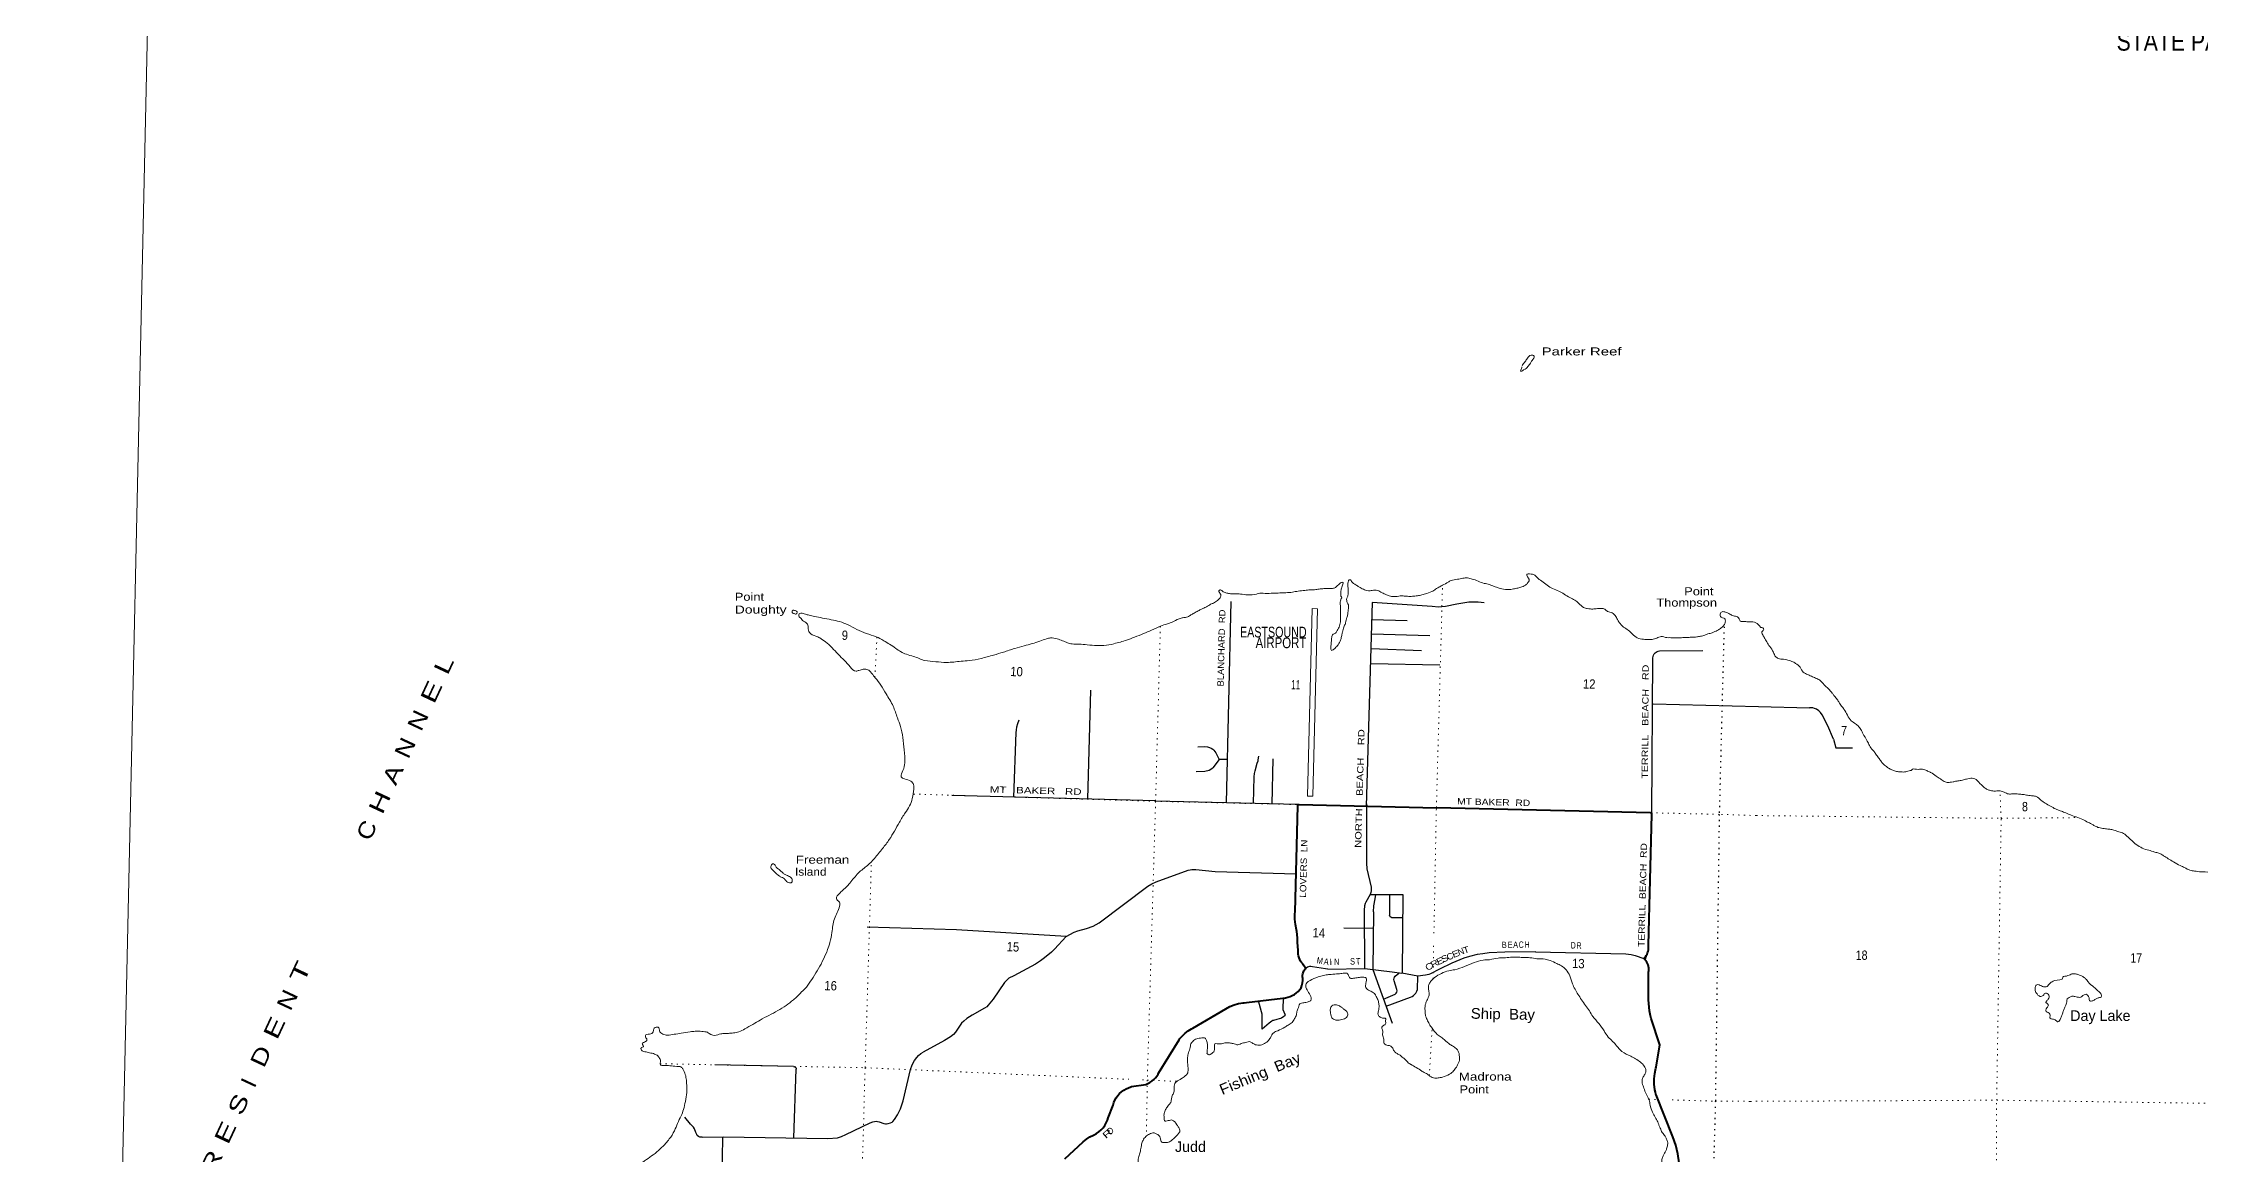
# Model space of a CAD drawing. Header units: feet. Extents: x -489137 to -242534, y 368785 to 558127.
# Drawn here: x -489137 to -448694, y 440544 to 461387 of the extents above; entities that cross this region are included whole.
import ezdxf
from ezdxf.enums import TextEntityAlignment as Align

# ---------------------------------------------------------------- set-up
doc = ezdxf.new("R2010")
doc.units = ezdxf.units.FT
doc.header["$LTSCALE"] = 70
doc.linetypes.add('DOT_DASHED', pattern=[7.7, 5, -1.2, 0.3, -1.2])
doc.linetypes.add('DOTTED', pattern=[1.5, 0.3, -1.2])
for name, color, linetype, lineweight in [('26', 7, 'Continuous', 40), ('27', 7, 'Continuous', 13), ('29', 7, 'Continuous', 25), ('36', 7, 'Continuous', 13), ('39', 7, 'Continuous', 13), ('4', 7, 'Continuous', 13), ('44', 7, 'DOT_DASHED', 13), ('6', 7, 'DOTTED', 25), ('7', 7, 'DOTTED', 13)]:
    doc.layers.add(name, color=color, linetype=linetype, lineweight=lineweight)
for name, color, linetype in [('30', 7, 'Continuous'), ('41', 7, 'Continuous'), ('42', 7, 'Continuous')]:
    doc.layers.add(name, color=color, linetype=linetype)

msp = doc.modelspace()

# ---------------------------------------------------------------- linework, layer by layer
at = {"layer": '26'}
for p, q in [((-459123.64, 444237.95), (-459088.65, 444235.21)), ((-459104.84, 444259.22), (-459082.8, 444247.76))]:
    msp.add_line(p, q, dxfattribs=at)
for points in [[(-469989.43, 440466.71), (-469644.27, 440788.63), (-469583.24, 440837.61), (-469517.42, 440879.93), (-469447.54, 440915.15), (-469440.25, 440918.3), (-469393.05, 440944.98), (-469348.9, 440976.45), (-469308.29, 441012.36), (-469271.64, 441052.32), (-469239.38, 441095.89), (-469211.85, 441142.6), (-469189.35, 441191.92), (-469174.08, 441236.47), (-469082.1, 441476.72), (-469067.21, 441524.63), (-469047.39, 441570.71), (-469022.86, 441614.47), (-468993.89, 441655.42), (-468960.8, 441693.13), (-468923.95, 441727.16), (-468883.74, 441757.16), (-468840.62, 441782.8), (-468795.05, 441803.78), (-468747.54, 441819.89), (-468736.23, 441822.92), (-468472.05, 441865.79), (-468431.02, 441882.07), (-468391.91, 441902.55), (-468355.16, 441927.01), (-468321.16, 441955.17), (-468290.29, 441986.74), (-468262.9, 442021.35), (-468239.27, 442058.64), (-468231.37, 442073.35), (-467844.19, 442697.78), (-467828.7, 442722.77), (-467807.45, 442747.78), (-467782.94, 442776.62), (-467731.82, 442825.38), (-467675.88, 442868.53), (-467615.74, 442905.59), (-467589.75, 442919.06), (-466968.28, 443283.5), (-466892.42, 443323.66), (-466812.79, 443355.66), (-466730.24, 443379.16), (-466645.69, 443393.91), (-466629.5, 443395.4), (-466623.72, 443395.93), (-466579.5, 443401.36), (-465898.54, 443484.99), (-465853.25, 443489.45), (-465808.68, 443498.62), (-465765.31, 443512.4), (-465723.62, 443530.64), (-465684.06, 443553.14), (-465647.07, 443579.64), (-465613.05, 443609.87), (-465582.38, 443643.49), (-465557.17, 443677.45), (-465542.7, 443721.77), (-465532.95, 443767.35), (-465528.02, 443813.7), (-465527.9, 443829.75), (-465527.72, 443853.3), (-465531.19, 443879.75), (-465531.92, 443894.43), (-465530.76, 443915.45), (-465527.42, 443936.22), (-465521.92, 443956.54), (-465514.33, 443976.17), (-465504.72, 443994.9), (-465493.22, 444012.52), (-465479.93, 444028.84), (-465467.65, 444041.28), (-465512.85, 444101.39), (-465528.86, 444122.68), (-465551.79, 444151.39), (-465569.19, 444178.19), (-465584.77, 444208.76), (-465597.07, 444240.8), (-465605.96, 444273.95), (-465611.33, 444307.85), (-465611.43, 444309.48), (-465612.94, 444332.97), (-465614.66, 444359.48), (-465622.4, 444478.43), (-465623.84, 444500.65), (-465624.12, 444528.43), (-465624.99, 444615.76), (-465638.16, 444730.1), (-465644.67, 444765.2), (-465664.92, 444864.14), (-465674.72, 444964.64), (-465673.96, 445065.62), (-465671.28, 445100.04), (-465619.11, 447085.86), (-465618.45, 447110.91)], [(-465618.45, 447110.91), (-465593.45, 447110.3), (-463023.28, 447048.18)], [(-459133.68, 444228.24), (-459123.64, 444237.95), (-459104.84, 444259.22), (-459088.36, 444282.33), (-459074.39, 444307.03), (-459063.08, 444333.07), (-459054.56, 444360.14), (-459048.91, 444387.95), (-459046.19, 444416.2), (-459046.45, 444444.58), (-459049.67, 444472.78), (-458987.78, 446928), (-458987.15, 446952.99), (-459012.37, 446953.62), (-463023.28, 447053.14)], [(-458473.42, 440396.79), (-458496.15, 440561.7), (-458536, 440723.32), (-458592.52, 440879.89), (-458904.2, 441668.02), (-458910.68, 441684.41), (-458917.62, 441718.02), (-458927.4, 441765.4), (-458938.5, 441866.88), (-458938.94, 441968.97), (-458928.7, 442070.55), (-458914.32, 442139.66), (-458907.92, 442170.38), (-458904.73, 442189.66), (-458835.17, 442609.94), (-458998.06, 443101.48), (-459005.73, 443124.63), (-459010.43, 443151.48), (-459026.46, 443243.07), (-459045.14, 443452.25), (-459049.17, 443923.45), (-459049.44, 443955.69), (-459045.99, 443973.45), (-459043.75, 443986.76), (-459041.89, 444016.41), (-459043.15, 444046.09), (-459047.5, 444075.47), (-459054.91, 444104.24), (-459065.27, 444132.08), (-459078.49, 444158.68), (-459094.42, 444183.76), (-459112.89, 444207.03), (-459133.68, 444228.24)]]:
    msp.add_lwpolyline(points, dxfattribs=at)
at = {"layer": '29'}
for p, q in [((-466956.54, 447141.99), (-466872.36, 450917.51)), ((-464333.05, 447081.39), (-464221.38, 450898.55)), ((-464231.81, 450580.96), (-463568.49, 450560.14)), ((-464229.28, 450904.86), (-463100.9, 450829.28)), ((-464233.71, 450315.76), (-463143.27, 450279.83)), ((-464251.52, 449754.55), (-462957.21, 449730.64)), ((-464248.53, 450035.53), (-463299.01, 450002.97)), ((-458987.37, 446951.5), (-458966.02, 449864.83)), ((-458841.68, 449991.84), (-458030.39, 450000.46)), ((-469553.5, 447210.61), (-469501.68, 449257.42)), ((-458959.6, 449003.24), (-456985.87, 448949.34)), ((-456985.87, 448949.34), (-456032.07, 448927.67)), ((-470943.8, 447250.77), (-470900.32, 448460.21)), ((-466941.33, 447958.02), (-467091.83, 447956.59)), ((-466101.33, 447122.12), (-466079.99, 447968.96)), ((-466451.24, 447130.25), (-466438.67, 447628.99)), ((-468286.27, 447178.99), (-472105.93, 447278.75)), ((-464331.81, 447123.88), (-464335.95, 446014.51)), ((-463904.46, 445427.36), (-463900.67, 445039.18)), ((-464377.39, 445151.22), (-464367.54, 444042.09)), ((-464201.88, 445098.54), (-464213.74, 444019.43)), ((-463861.3, 444996.51), (-463656.19, 444992.48)), ((-464203.91, 444789.81), (-464754.79, 444796.63)), ((-461165.15, 444352.28), (-459474.96, 444315.18)), ((-464213.74, 444019.43), (-463853.38, 443014.08)), ((-463377.8, 443646), (-463371.15, 443895.75)), ((-463966.3, 443329.55), (-463508.85, 443500.15)), ((-475071.68, 442201.53), (-476548.53, 442232.75)), ((-475064.4, 440866.44), (-475020.82, 442148.76)), ((-476432.98, 438746.28), (-476399.33, 440881.19))]:
    msp.add_line(p, q, dxfattribs=at)
for points in [[(-463100.9, 450829.28), (-462983.85, 450821.11), (-462922.82, 450823.29), (-462850.89, 450834.19), (-462637.28, 450877.81), (-462489.07, 450901.8), (-462412.78, 450910.52), (-462314.69, 450912.7), (-462240.58, 450910.52), (-462130.04, 450900.05)], [(-458966.02, 449864.83), (-458962.37, 449887.18), (-458953.65, 449912.8), (-458939.49, 449936.25), (-458923.13, 449956.42), (-458905.7, 449968.96), (-458886.08, 449980.41), (-458863.2, 449987.5), (-458841.68, 449991.84)], [(-455580.97, 448336.39), (-455684.79, 448586.03), (-455789.74, 448796.04), (-455820.35, 448837.6), (-455855.33, 448870.42), (-455896.88, 448898.85), (-455934.05, 448914.17), (-455964.66, 448922.92), (-456032.07, 448927.67)], [(-470900.32, 448460.21), (-470894.99, 448508.36), (-470886.27, 448569.42), (-470871.01, 448629.39), (-470844.85, 448701.36)], [(-467494.32, 448197.15), (-467362.77, 448199.77), (-467310.46, 448194.32), (-467276.67, 448184.5), (-467247.25, 448171.42), (-467215.64, 448149.61), (-467193.85, 448129.98), (-467174.23, 448103.81), (-467156.79, 448079.82), (-467091.83, 447956.59)], [(-455580.97, 448336.39), (-455538.38, 448178.17), (-455221.84, 448172.85)], [(-467091.83, 447956.59), (-467210.19, 447799.59), (-467226.54, 447785.41), (-467250.52, 447769.05), (-467282.12, 447752.7), (-467309.37, 447741.79), (-467335.53, 447735.25), (-467361.68, 447731.98), (-467528.01, 447725.69)], [(-466438.67, 447628.99), (-466432.05, 447692.19), (-466421.16, 447747.25), (-466381.93, 447886.83), (-466365.57, 447933.17), (-466362.31, 447950.07), (-466349.23, 448022.04)], [(-465618.45, 447110.91), (-466956.54, 447141.99), (-468286.45, 447172.92)], [(-469960.35, 444640.59), (-469811.68, 444719.41), (-469744.11, 444743.4), (-469580.63, 444789.2), (-469454.21, 444835), (-469345.22, 444893.88), (-468429.75, 445583.02), (-468355.64, 445627.72), (-468277.17, 445665.89), (-467675.57, 445879.61), (-467636.33, 445889.42), (-467605.82, 445892.7), (-467529.07, 445891.55)], [(-467529.07, 445891.55), (-467168.01, 445858.58), (-465650.8, 445816.2)], [(-464335.95, 446014.51), (-464328.62, 445904.45), (-464247.97, 445562.06), (-464243.61, 445528.8), (-464243.61, 445496.64), (-464250.15, 445465.56), (-464263.07, 445427.42)], [(-464263.07, 445427.42), (-464343.87, 445282.92), (-464355.87, 445254.02), (-464367.85, 445213.13), (-464372.22, 445195.13), (-464377.39, 445151.22)], [(-464263.07, 445427.42), (-463653.33, 445427.62), (-463663.07, 443946.34)], [(-464201.88, 445098.54), (-464192.39, 445213.67), (-464170.59, 445343.43), (-464159.69, 445427.39)], [(-463861.3, 444996.51), (-463871.98, 444998.04), (-463879.06, 445000.76), (-463887.78, 445006.22), (-463891.59, 445010.31), (-463898.13, 445022.03), (-463900.67, 445039.18)], [(-469960.35, 444640.59), (-472017.71, 444763.63), (-473692.9, 444814.73)], [(-469960.35, 444640.59), (-470180.05, 444397.74), (-470234.55, 444346.49), (-470365.33, 444238.54), (-470443.8, 444179.66), (-470539.7, 444119.69), (-470945.13, 443901.61), (-471034.5, 443854.72), (-471069.37, 443828.55), (-471115.15, 443775.12), (-471328.76, 443465.44), (-471424.67, 443349.85), (-471450.82, 443321.5), (-471490.06, 443295.34), (-471725.47, 443164.49), (-471823.55, 443102.32), (-471882.4, 443052.16), (-471921.64, 443011.83), (-472039.34, 442847.16), (-472074.22, 442802.47), (-472128.71, 442759.93), (-472239.88, 442689.07), (-472640.94, 442470.98)], [(-465059.56, 444025.28), (-465101.33, 444030.84), (-465345.46, 444072.27), (-465374.88, 444074.45), (-465402.13, 444074.45), (-465419.57, 444071.18), (-465437, 444063.55), (-465467.65, 444041.28)], [(-461156.62, 444352.3), (-461736.96, 444347.06), (-462033.4, 444329.62), (-462153.28, 444315.44), (-462255.73, 444297.99), (-462403.95, 444263.1), (-462508.57, 444229.3), (-462730.9, 444137.7), (-462961.95, 444028.66), (-463131.97, 443937.07), (-463166.85, 443923.98), (-463227.88, 443910.9), (-463371.15, 443895.75), (-463673.09, 443948.08)], [(-459474.96, 444315.18), (-459369.79, 444299.09), (-459297.86, 444283.82), (-459133.68, 444228.24)], [(-465059.56, 444025.28), (-464361.32, 444041.27), (-463849.58, 443973.63), (-463673.09, 443948.08)], [(-464014.95, 443462.69), (-463794.6, 443558.7), (-463778.25, 443573.42), (-463764.08, 443595.77), (-463759.72, 443621.39), (-463761.9, 443645.93), (-463816.4, 443807.31), (-463818.58, 443832.93), (-463816.4, 443859.65), (-463807.68, 443875.46), (-463794.6, 443892.36), (-463729.21, 443953.43)], [(-465887.6, 443485.51), (-465900.2, 443342.77), (-465901.28, 443292.06), (-465898.02, 443266.44), (-465865.32, 443183.57), (-465858.78, 443162.3), (-465860.96, 443153.03), (-465880.58, 443137.77), (-465928.53, 443108.87), (-465942.7, 443103.42), (-465967.77, 443094.15), (-466015.72, 443083.25), (-466076.75, 443065.8), (-466089.83, 443060.89), (-466105.09, 443052.17), (-466157.4, 443011.28), (-466285.74, 442901.1), (-466286.01, 443126.86), (-466290.36, 443181.93), (-466299.08, 443225), (-466358.25, 443429.09)], [(-463508.85, 443500.15), (-463477.45, 443515.62), (-463453.48, 443533.07), (-463431.68, 443551.61), (-463406.61, 443577.78), (-463388.08, 443610.49), (-463377.8, 443646)], [(-474431.71, 440853.98), (-474245.2, 440863.7), (-474212.51, 440872.96), (-474173.27, 440886.05), (-474092.62, 440924.76), (-473634.88, 441147.21), (-473584.75, 441164.65), (-473553.14, 441171.74), (-473525.9, 441173.38), (-473497.56, 441171.74), (-473469.22, 441164.66), (-473377.68, 441129.76), (-473350.43, 441125.94), (-473327.54, 441127.58), (-473298.12, 441131.39), (-473252.34, 441144.48), (-473226.19, 441157.56), (-473209.84, 441171.2), (-473177.14, 441208.27), (-473120.47, 441293.32), (-473065.98, 441404.55), (-473015.84, 441557.2), (-472880.7, 442146.03), (-472848.01, 442229.99), (-472802.23, 442311.77), (-472763, 442371.74), (-472730.4, 442408.44), (-472684.63, 442445.51), (-472640.94, 442470.98)], [(-475071.68, 442201.53), (-475047.33, 442194), (-475032.07, 442180.91), (-475024.44, 442166.74), (-475020.82, 442148.76)], [(-476783.32, 440874.28), (-476811.8, 440876.23), (-476828.15, 440878.41), (-476855.39, 440889.31), (-476876.1, 440907.85), (-476887, 440924.2), (-476905.53, 440965.64), (-476927.32, 441029.97), (-476944.76, 441060.51), (-477000.34, 441122.66), (-477110.14, 441248.29)], [(-476783.32, 440874.28), (-476393.8, 440880.31), (-474431.71, 440853.98)]]:
    msp.add_lwpolyline(points, dxfattribs=at)
at = {"layer": '36'}
for p, q in [((-465439.94, 447269.72), (-465349.2, 450785.82)), ((-465349.2, 450785.82), (-465249.23, 450783.24)), ((-465339.97, 447267.14), (-465249.23, 450783.24)), ((-465439.94, 447269.72), (-465339.97, 447267.14))]:
    msp.add_line(p, q, dxfattribs=at)
at = {"layer": '39'}
for points in [[(-461415.59, 455341.34), (-461360.8, 455416.67), (-461314.45, 455480.1), (-461248.01, 455538.9), (-461191.96, 455519.03), (-461230.76, 455437.16), (-461260.53, 455387.42), (-461306.94, 455321.96), (-461387.65, 455259.54), (-461444.94, 455236.92), (-461429.31, 455287.08), (-461421.56, 455319.08)], [(-464768.92, 451260.62), (-464795.32, 451190.71), (-464800.01, 451168.58), (-464809.16, 451132.41), (-464812.07, 451102.12), (-464812.48, 451087.96), (-464815.92, 451039.47), (-464814.44, 451021.21), (-464797.14, 450990.33), (-464805.75, 450972.36), (-464814.55, 450948.32), (-464823.81, 450908.1), (-464820.24, 450822.97), (-464820.11, 450758.17), (-464818.49, 450675.12), (-464820.27, 450614.43), (-464819.73, 450563.8), (-464827.21, 450515.43), (-464838.79, 450465.15), (-464856.38, 450417.08), (-464873.32, 450391.26), (-464903.21, 450337.47), (-464924.01, 450317.83), (-464956.63, 450308.66), (-464977.67, 450280.93), (-464987.77, 450212.39), (-464995.9, 450141.77), (-465000.05, 450069.01), (-465001.41, 450022.48), (-464989.88, 450001.9), (-464959.21, 450013.15), (-464930.33, 450032.55), (-464905.19, 450062.18), (-464873.99, 450091.63), (-464842.02, 450147.39), (-464815.94, 450209.38), (-464797.58, 450283.76), (-464783.62, 450346.11), (-464758.67, 450438.51), (-464728.31, 450508.48), (-464714.47, 450566.79), (-464698.78, 450618.97), (-464684.83, 450681.33), (-464677.05, 450739.81), (-464671.64, 450786.22), (-464668.62, 450820.55), (-464667.91, 450844.82), (-464673.44, 450863.21), (-464683.19, 450875.64), (-464694.6, 450900.27), (-464703.64, 450936.98), (-464702.4, 450979.46), (-464691.52, 451005.46), (-464680.59, 451033.48), (-464675.36, 451073.82), (-464678.34, 451110.35), (-464675.26, 451146.7), (-464678.47, 451175.14), (-464681.33, 451215.72), (-464679.96, 451262.24), (-464672.66, 451304.55), (-464662.08, 451320.43), (-464647.76, 451326.09), (-464600.5, 451282.19), (-464576.9, 451259.23), (-464531.25, 451229.54), (-464473.72, 451191.41), (-464392.05, 451148.53), (-464350.02, 451133.13), (-464297.84, 451119.45), (-464228.84, 451127.55), (-464125.78, 451124.53), (-464042.03, 451083.61), (-463960.24, 451044.77), (-463886.18, 451018.31), (-463789.3, 451011.42), (-463669.6, 451024.11), (-463584.84, 451017.58), (-463497.95, 451015.03), (-463400.6, 451024.33), (-463315.31, 451036), (-463229.61, 451061.83), (-463111.04, 451104.93), (-463036.87, 451151.34), (-462979.22, 451186.1), (-462907.31, 451224.48), (-462800.45, 451282.09), (-462749.05, 451310.95), (-462626.97, 451335.72), (-462525.28, 451355.01), (-462440.17, 451360.62), (-462349.76, 451339.75), (-462241.65, 451302.16), (-462129.67, 451258.39), (-462099.47, 451253.46), (-462051.27, 451241.92), (-461985.23, 451217.72)], [(-461985.23, 451217.72), (-461899.17, 451186.85), (-461827.01, 451164.49), (-461696.13, 451144.46), (-461627.31, 451146.49), (-461576.49, 451155.13), (-461495.13, 451170.96), (-461421.67, 451193.11), (-461374.6, 451211.97), (-461337.51, 451235.18), (-461320.76, 451254.94), (-461306.08, 451272.73), (-461286.88, 451306.58), (-461286.17, 451330.86), (-461289.74, 451347.16), (-461303.41, 451363.76), (-461317.03, 451382.38), (-461328.32, 451411.05), (-461321.61, 451433.13), (-461275.01, 451435.81), (-461220.51, 451432.19), (-461180.57, 451414.82), (-461139.32, 451373.12), (-461046.41, 451299.54), (-460947.5, 451223.76), (-460844.19, 451159.99), (-460728.23, 451114.08), (-460626.77, 451056.44), (-460521.44, 450992.62), (-460427.76, 450945.33), (-460354.71, 450884.48), (-460263.89, 450808.93), (-460193.81, 450784.61), (-460137.34, 450778.9)], [(-467777.34, 450614.49), (-467681.59, 450633.47), (-467624, 450666.2), (-467564.34, 450700.9), (-467488.26, 450743.21), (-467422.53, 450777.73), (-467346.64, 450813.97), (-467285.01, 450846.59), (-467223.32, 450881.22), (-467215.18, 450883.01), (-467184.33, 450900.33), (-467145.11, 450927.52), (-467112.07, 450950.85), (-467089.13, 450974.47), (-467067.97, 451006.24), (-467063.1, 451034.45), (-467062.69, 451048.61), (-467074.34, 451065.14), (-467080.05, 451077.46), (-467099.49, 451104.35), (-467096.81, 451126.54), (-467084.45, 451134.28), (-467068.17, 451137.85), (-467016.63, 451101.92), (-466950.66, 451075.69), (-466882.19, 451065.59), (-466787.15, 451064.83), (-466694.31, 451058.06), (-466561.23, 451044.04), (-466392.92, 451059.35), (-466366.35, 451068.7), (-466232.8, 451070.86), (-466081, 451074.51), (-465955.48, 451078.93), (-465846.12, 451083.83), (-465722.43, 451094.37), (-465612.66, 451113.43), (-465486.9, 451125.94), (-465385.44, 451137.14), (-465282.15, 451142.21), (-465202.92, 451154.06), (-465105.63, 451161.34), (-465024.62, 451165.04), (-464951.75, 451166.95), (-464900.46, 451191.77), (-464844.24, 451246.81), (-464774.71, 451273.12), (-464768.92, 451260.62)], [(-476689.37, 442844.39), (-476551.53, 442782.77), (-476433.31, 442813.72), (-476362.41, 442817.72), (-476293.52, 442821.77), (-476198.25, 442829.11), (-476098.52, 442850.48), (-475983.64, 442905.83), (-475833.52, 442990.51), (-475697.66, 443071.57), (-475533.27, 443159.88), (-475366.87, 443248.14), (-475212.29, 443346.86), (-475073.76, 443450.11), (-474926.02, 443591.55), (-474802.77, 443725.61), (-474705.43, 443872.58), (-474605.6, 444035.68), (-474511.48, 444211.08), (-474433.34, 444393.03), (-474390.98, 444527.44), (-474353.21, 444712.6), (-474335.15, 444845.69), (-474305.22, 444970.34), (-474253.28, 445086.25), (-474211.28, 445208.52), (-474211.17, 445281.4), (-474260.33, 445329.41), (-474269.07, 445376.23), (-474231.28, 445423.71), (-474166.68, 445488.63), (-474085.68, 445561.17), (-474016.74, 445636.08), (-473855.34, 445829.77), (-473687.39, 445970.62), (-473556.12, 446102.42), (-473403.04, 446288.25), (-473276.76, 446456.64), (-473181.09, 446615.81), (-473087.26, 446781.1), (-472978.93, 446958.12), (-472896.33, 447085.27), (-472847.79, 447223.55), (-472816.32, 447400.79), (-472821.91, 447485.99), (-472872.68, 447548.21), (-472990.72, 447592.16), (-473052.18, 447634.46), (-473022.48, 447751.01), (-472986, 447891.67), (-472996.97, 448138.99), (-473022.68, 448366.5), (-473067.1, 448576.33), (-473125.13, 448735.95), (-473205.63, 448956.97), (-473336.48, 449185.53), (-473436.76, 449352.47), (-473539.96, 449489.11), (-473604.4, 449567.94), (-473647.44, 449617.79), (-473715.25, 449650.14), (-473765.89, 449647.58), (-473845.35, 449627.63), (-473898.43, 449610.97), (-474011.25, 449695.26), (-474117, 449813.76), (-474236.95, 449930.65), (-474350.72, 450051.41), (-474474.84, 450164.38), (-474581.95, 450236.35), (-474655.83, 450268.88), (-474771.2, 450335.03), (-474798.73, 450430.99), (-474805.52, 450475.73), (-474824.78, 450508.69), (-474901.99, 450565.61), (-474931.35, 450598.87), (-474974.45, 450646.7), (-474967.26, 450684.95), (-474934.46, 450700.19), (-474850.12, 450679.5), (-474781.82, 450663.32), (-474681.38, 450640.13), (-474530.59, 450609.4), (-474365.65, 450578.25), (-474208.97, 450541.26), (-474050.93, 450481.97), (-473885.63, 450394.12), (-473707.79, 450320.07), (-473525.55, 450258.04), (-473380.11, 450182.92), (-473272.82, 450117.01), (-473155.72, 450040.7), (-473064.48, 449979.31), (-472956.72, 449929.59), (-472822.45, 449887.19), (-472614.36, 449810.23)], [(-475078.37, 450756.37), (-475053.87, 450752.6), (-475026.23, 450745.7), (-475008.02, 450733.13), (-475003.62, 450721.2), (-475008.02, 450699.22), (-475016.18, 450685.4), (-475038.17, 450683.51), (-475062.04, 450691.68), (-475085.28, 450701.1), (-475095.32, 450711.78), (-475097.84, 450724.34), (-475097.84, 450735.65), (-475093.44, 450746.32), (-475085.9, 450751.98), (-475075.85, 450755.74)], [(-472614.36, 449810.23), (-472406.63, 449789.97), (-472204.79, 449775.96), (-471931.09, 449798.31), (-471777.04, 449809.99), (-471557.37, 449852.15), (-471322.97, 449914.12), (-471139.32, 449969.47), (-470926.97, 450038.16), (-470749.56, 450087.63), (-470598.66, 450129.77), (-470457.75, 450176.26), (-470333.12, 450219.18), (-470257.75, 450237.21), (-470132.88, 450219.38), (-470028.74, 450183.94), (-469938.82, 450146.89), (-469852.51, 450124.11), (-469719.14, 450120.2), (-469565.86, 450105.59), (-469388.2, 450094.31), (-469254.77, 450092.43), (-469065.65, 450127.38), (-468829.05, 450195.36), (-468681.84, 450249.76), (-468509.96, 450317.61), (-468360.49, 450380.04), (-468194.49, 450454.14), (-468065.7, 450500.98), (-467965.5, 450538.54), (-467914.21, 450563.35), (-467771.38, 450616.72)], [(-460137.34, 450778.9), (-460092.89, 450777.6), (-460054.37, 450780.52), (-460001.6, 450787.07), (-459932.77, 450789.11), (-459866.44, 450775.02), (-459813.12, 450730.94), (-459726.88, 450706.14), (-459673.8, 450653.97), (-459627.43, 450579.72), (-459598.59, 450528.26), (-459514.19, 450440.76), (-459426.99, 450379.49), (-459346.26, 450304.24), (-459257.16, 450238.87), (-459142.69, 450211.22), (-459043.79, 450204.27), (-458981.02, 450206.48), (-458893.24, 450234.28), (-458809.5, 450262.19), (-458704.95, 450240.91), (-458646.29, 450241.22), (-458565.52, 450236.82), (-458480.53, 450238.38), (-458375.21, 450243.4), (-458328.61, 450246.08), (-458241.6, 450247.58), (-458144.3, 450254.85), (-458073.16, 450266.94), (-457991.68, 450286.82), (-457932.31, 450311.41), (-457852.9, 450329.32), (-457801.61, 450354.14), (-457760.61, 450373.19), (-457715.32, 450400.2), (-457682.22, 450425.55), (-457632.18, 450476.73), (-457625.7, 450490.71), (-457605.74, 450550.86), (-457605.62, 450554.91), (-457610.92, 450581.38), (-457614.6, 450593.64), (-457618.52, 450597.8), (-457636.42, 450608.45), (-457686.52, 450624.09), (-457703.88, 450652.94), (-457690.04, 450711.25), (-457665.32, 450726.73), (-457636.97, 450727.92), (-457566.77, 450707.64), (-457522.96, 450684.09), (-457453.18, 450649.65), (-457378.89, 450631.28), (-457347.62, 450593.92), (-457326.57, 450552.81), (-457239.86, 450544.19), (-457175.37, 450536.23), (-457118.61, 450540.64), (-457062.26, 450530.89), (-457010.43, 450505.08), (-456963.24, 450459.15)], [(-456963.24, 450459.15), (-456960.86, 450456.65), (-456957.68, 450453.02), (-456954.99, 450447.53)], [(-456940.73, 450433.95), (-456944.04, 450433.84), (-456949.5, 450436.12), (-456952.23, 450441.57), (-456954.99, 450447.53)], [(-456940.73, 450433.95), (-456920.59, 450431.72), (-456892.54, 450415.24), (-456888.81, 450388.91), (-456907.18, 450368.87), (-456921.52, 450348.79), (-456915.88, 450312.33), (-456876.33, 450243.14), (-456828.87, 450159.72), (-456775.36, 450076.23), (-456706.02, 449966.28), (-456664.59, 449884.94), (-456618.58, 449852.1), (-456515.93, 449834.84), (-456359.06, 449796.8), (-456288.9, 449759.66), (-456207.05, 449685.99), (-456145.57, 449594.33), (-456085.46, 449559.31), (-455991.15, 449517.88), (-455914.92, 449482.7), (-455838.73, 449443.47), (-455755.02, 449355.62), (-455633.32, 449239.06), (-455603.51, 449200.32), (-455573.72, 449159.55), (-455523.97, 449100.38), (-455480.34, 449035.19), (-455430.8, 448957.82), (-455383.04, 448900.68), (-455248.37, 448682.85), (-455168.33, 448627.4), (-455102.4, 448572.1), (-455056.85, 448498.81), (-455009.46, 448409.32), (-454926.41, 448262.82), (-454877, 448173.3), (-454807.36, 448089.64), (-454763.76, 448022.44), (-454712.06, 447957.18), (-454672.35, 447902.15), (-454606.54, 447836.74), (-454530.48, 447785.38), (-454470.34, 447754.41), (-454399.99, 447733.45), (-454319.43, 447724.52), (-454226.66, 447725.57), (-454139.68, 447748.94), (-454115.37, 447758.8), (-454113.29, 447764.85), (-454026.47, 447774.05), (-453968, 447773.44), (-453911.52, 447774.88), (-453831.16, 447747.75), (-453766.98, 447716.74), (-453754.93, 447712.57), (-453656.88, 447644.79), (-453576.79, 447593.39), (-453506.75, 447546.14), (-453430.35, 447525.12), (-453391.97, 447530.78), (-453339.48, 447536.31), (-453311.16, 447544.1), (-453248.52, 447555.58), (-453163.67, 447568.86), (-453084.79, 447590.29), (-453038.3, 447599.92), (-452977.74, 447605.35), (-452931.5, 447592.73), (-452885.47, 447561.91), (-452841.63, 447514.93), (-452787.76, 447463.81), (-452739.87, 447418.81), (-452709.8, 447402.31), (-452655.61, 447379.5), (-452617.39, 447371.01), (-452575.12, 447364.5), (-452458.13, 447367.33), (-452411.87, 447356.73), (-452353.66, 447331.85), (-452319.57, 447315.31), (-452240.98, 447310.45), (-452156.27, 447311.59), (-452067.62, 447304.6), (-451985.04, 447295.65), (-451940.8, 447285.07), (-451848.14, 447276.01), (-451779.74, 447261.14), (-451691.75, 447195.5), (-451611.73, 447138.03), (-451509.54, 447080.33), (-451417.36, 447028.8), (-451329.02, 446993.49), (-451246.67, 446964.32), (-451152.34, 446924.9), (-451031.86, 446879.15), (-450909.39, 446831.35)], [(-450909.39, 446831.35), (-450807.14, 446777.69), (-450712.9, 446730.19), (-450658.8, 446699.28), (-450584.47, 446674.24), (-450479.8, 446656.96), (-450401.26, 446648.05), (-450326.81, 446633.12), (-450232.39, 446601.79), (-450182.11, 446589.13), (-450104, 446541.8), (-450010.19, 446455.87), (-449930.36, 446382.22), (-449822.27, 446310.3), (-449697.78, 446262.48), (-449591.23, 446233.05), (-449516.88, 446210.02), (-449450.59, 446187.08), (-449394.52, 446152.11), (-449304.4, 446096.56), (-449206.26, 446036.88), (-449079.98, 445968.81), (-448999.76, 445929.54), (-448899.47, 445881.98), (-448812.95, 445864.89), (-448688.07, 445851.46), (-448611.48, 445848.63), (-448426.43, 445806.25), (-448348.22, 445767.01), (-448197.93, 445682.51), (-448099.77, 445624.85), (-447971.57, 445548.67), (-447861.1, 445509.09), (-447736.13, 445503.74), (-447595.26, 445478), (-447546.87, 445477.5), (-447426.12, 445456.01), (-447327.71, 445420.6), (-447231.54, 445364.98), (-447092.87, 445323.09), (-446919.13, 445171.59), (-446839.14, 445112.1), (-446745.1, 445046.39), (-446629.08, 444962.25), (-446552.74, 444937.19), (-446488.17, 444940.56), (-446427.75, 444933.86), (-446402.1, 444883.03), (-446374.44, 444832.17), (-446316.52, 444783.02), (-446190.62, 444680.57), (-446082.61, 444602.59), (-445850.24, 444464.64), (-445792.26, 444419.54), (-445740.36, 444372.48), (-445634.64, 444270.24), (-445566.88, 444198.74), (-445478.77, 444143.21), (-445380.68, 444079.48), (-445282.81, 443995.53), (-445206.94, 443927.99), (-445090.97, 443839.8), (-445016.85, 443796.55), (-444934.88, 443733), (-444900.92, 443704.32), (-444823.56, 443590.25), (-444734.1, 443476.04), (-444616.25, 443375.7), (-444528.53, 443285.79), (-444476.75, 443228.61), (-444329.31, 443069.3), (-444215.5, 442969), (-444065.68, 442842.04), (-443939.25, 442788.13), (-443811.29, 442689.7), (-443667.12, 442599.2), (-443564.67, 442563.75), (-443490.14, 442556.9), (-443377.7, 442513.25), (-443321.84, 442460.08), (-443245.94, 442394.56), (-443149.82, 442334.9), (-443085.57, 442309.96), (-442976.87, 442292.65), (-442874.2, 442277.42), (-442731.56, 442229.41), (-442661.38, 442194.29), (-442583.42, 442132.8), (-442511.45, 442077.43), (-442447.77, 442001.93), (-442424.1, 441955.16), (-442382.5, 441887.98), (-442365.02, 441829.14), (-442288.87, 441785.87), (-442261.15, 441741.08), (-442273.83, 441688.62), (-442262.6, 441611.64)], [(-475325.58, 445765.54), (-475351.37, 445782.49), (-475387.04, 445807.83), (-475420.44, 445841.2), (-475453.79, 445876.6), (-475498.91, 445924.49), (-475485.19, 445978.75), (-475468.43, 445998.5), (-475428.25, 445989.23), (-475395.32, 445939.67), (-475344.08, 445893.63), (-475288.8, 445847.47), (-475245.4, 445809.75), (-475187.63, 445779.72), (-475114.04, 445737.07), (-475097.57, 445677.87), (-475104.35, 445653.78), (-475165.09, 445651.51), (-475200.93, 445670.78), (-475243.97, 445720.63), (-475324.26, 445756.97)], [(-463533.7, 442257.64), (-463320.97, 442131.95), (-463305.1, 442121.36), (-463269.38, 442098.05), (-463209.52, 442069.97), (-463144.26, 442019.47), (-463054.33, 441982.42), (-462989.48, 441986.59), (-462910.14, 442002.49), (-462777.07, 442057.3), (-462731.67, 442088.37), (-462677.23, 442151.56), (-462647.82, 442189.17), (-462619.95, 442243.01), (-462594.1, 442296.92), (-462591.44, 442387.95), (-462596.26, 442430.61), (-462612.85, 442485.76), (-462651.78, 442537.51), (-462723.17, 442586.17), (-462784.69, 442626.44), (-462837.95, 442672.54), (-462912.91, 442737.5), (-462990.36, 442786.34), (-463064.9, 442865.46), (-463117.45, 442935.83), (-463167.5, 443022.33), (-463205.73, 443098.36), (-463226.36, 443153.63), (-463234.51, 443220.68), (-463236.48, 443291.6), (-463230.6, 443354.19), (-463212.78, 443410.36), (-463184.67, 443472.3), (-463157.7, 443564.64), (-463162.58, 443605.27), (-463172.4, 443684.52), (-463158.38, 443748.9), (-463122.37, 443804.53), (-463055.75, 443869.39), (-462928.15, 443944.61), (-462791.1, 443997.29), (-462679.31, 444016.28), (-462495.54, 444075.69), (-462313.38, 444149.31), (-462148.22, 444195.09), (-462024.59, 444203.61), (-461867.99, 444233.44), (-461754.59, 444238.22), (-461634.94, 444248.88), (-461491.29, 444250.75), (-461374.2, 444243.27), (-461269.12, 444240.19), (-461138.18, 444222.18), (-460984.72, 444213.64), (-460892.41, 444188.66), (-460766.64, 444132.34), (-460678.97, 444087.25), (-460590.11, 444013.79), (-460522.69, 443898.44), (-460472.39, 443751.19), (-460424.83, 443648.57), (-460370.91, 443555.88), (-460301.12, 443452.6), (-460225.45, 443343.08), (-460153.58, 443241.77), (-460089.79, 443140.7), (-459980.41, 443007.92), (-459881.32, 442869.37), (-459801.84, 442751.64), (-459719.22, 442672.28), (-459644.79, 442589.12), (-459544.75, 442482.93), (-459379.51, 442393.06), (-459289.93, 442343.87), (-459198.69, 442282.48), (-459128.08, 442207.52), (-459094.19, 442121.5), (-459107.91, 442067.24), (-459127.04, 442035.4), (-459161.09, 441977.69), (-459167.15, 441909.03), (-459141.46, 441819.19), (-459104.06, 441714.84), (-459054.36, 441616.2), (-459037.36, 441575.21), (-459015.95, 441477.41), (-458973.32, 441344.56), (-458923.5, 441249.97), (-458873.5, 441161.44), (-458856.62, 441116.41), (-458833.85, 441065.13), (-458801.86, 440983.2), (-458745.39, 440908.66), (-458716.62, 440855.18), (-458690.16, 440791.64), (-458692.53, 440710.73)], [(-467324.49, 442445.63), (-467272.6, 442421.84), (-467254.18, 442429.4), (-467227.32, 442448.86), (-467196.18, 442476.29), (-467184.89, 442516.45), (-467180.92, 442583.15), (-467175.69, 442623.49), (-467129.09, 442626.17), (-467052.18, 442627.97), (-466962.68, 442645.59), (-466883.98, 442639.23), (-466813.55, 442627.05), (-466763.51, 442609.38), (-466682.02, 442629.27), (-466594.36, 442653.02), (-466511.09, 442664.75), (-466461.4, 442634.95), (-466395.54, 442604.68), (-466294.27, 442609.81), (-466203.87, 442657.78), (-466143.32, 442722.81), (-466113.25, 442782.67), (-466071.29, 442834.08), (-465997.36, 442872.41), (-465866.02, 442937.4), (-465804.21, 442976.08), (-465725.82, 443028.45), (-465681.32, 443098), (-465646.85, 443169.88), (-465641.57, 443212.24), (-465617.33, 443280.37), (-465601.64, 443332.55), (-465582.21, 443374.5), (-465508.81, 443394.62), (-465427.33, 443414.5), (-465375.98, 443441.34), (-465389.37, 443536.89), (-465447.15, 443635.76), (-465468.5, 443735.59), (-465424.35, 443793.01), (-465284.8, 443861.81), (-465088.97, 443918.84), (-464997.74, 443926.29), (-464861.87, 443938.5), (-464768.56, 443947.92), (-464697.77, 443947.87), (-464660.97, 443892.12), (-464639.75, 443857.08), (-464575.09, 443855.19), (-464487.72, 443868.83), (-464398.57, 443874.31), (-464338.36, 443858.38), (-464331.4, 443819.71), (-464343.16, 443763.36), (-464343.56, 443680.37), (-464270.45, 443621.53), (-464202.81, 443583.11), (-464171.31, 443553.84), (-464161.68, 443537.36), (-464138.73, 443492.15), (-464110.55, 443418.44), (-464098.53, 443345.2), (-464109.57, 443244.29), (-464115.69, 443173.61), (-464074.61, 443125.84), (-464014.46, 443107.88), (-463968.28, 443096.41), (-463977.43, 443060.23), (-463970.29, 443027.63), (-463991.86, 442981.7), (-464020.62, 442966.34), (-464043.62, 442940.7), (-464033.04, 442887.75), (-464026.61, 442830.87), (-464031.78, 442792.55), (-464007.75, 442714.91), (-464007.57, 442652.14), (-463950.45, 442599.86), (-463890.06, 442589.99), (-463840.9, 442541.98), (-463806.36, 442478.21), (-463758.87, 442442.4), (-463703.17, 442410.4), (-463681.48, 442391.54), (-463647.83, 442366.26), (-463592.61, 442318.08), (-463533.7, 442257.64), (-463503.86, 442240.57)], [(-451279.29, 443886.1), (-451244.94, 443891.81), (-451212.61, 443897.54), (-451162, 443915.21), (-451093.17, 443938.77), (-451042.78, 443936.22), (-450984.49, 443919.43), (-450948.36, 443904.9), (-450894.21, 443878.04), (-450854.23, 443847.28), (-450824.35, 443814.6), (-450802.55, 443779.99), (-450756.68, 443735.01), (-450716.69, 443704.26), (-450680.74, 443673.54), (-450640.85, 443634.69), (-450606.91, 443604), (-450582.97, 443581.5), (-450563.14, 443550.95), (-450565.71, 443502.43), (-450594.05, 443492.62), (-450646.68, 443474.96), (-450693.37, 443447.13), (-450748.04, 443427.47), (-450772.21, 443429.75), (-450789.72, 443486.56), (-450813.42, 443531.31), (-450845.43, 443553.89), (-450883.83, 443546.2), (-450926.56, 443512.26), (-450967.07, 443496.5), (-451011.36, 443503.03), (-451053.61, 443511.57), (-451114.03, 443518.26), (-451160.68, 443494.48), (-451197.29, 443466.54), (-451207.99, 443412.04), (-451218.57, 443367.65), (-451243.41, 443311.27), (-451270.32, 443248.85), (-451289.13, 443190.39), (-451314.05, 443125.92), (-451342.97, 443065.54), (-451375.57, 443035.54), (-451391.56, 443047.84), (-451411.52, 443066.25), (-451439.59, 443080.71), (-451477.81, 443089.19), (-451517.95, 443105.79), (-451523.8, 443124.06), (-451519.56, 443142.22), (-451523.14, 443182.71), (-451555.08, 443211.36), (-451591.12, 443233.99), (-451602.95, 443258.38), (-451578.28, 443300.6), (-451563.91, 443322.7), (-451549.5, 443348.85), (-451563.41, 443367.2), (-451589.35, 443391.74), (-451601.33, 443401.98), (-451593.09, 443418.08), (-451556.27, 443464.21), (-451537.74, 443498.41), (-451545.37, 443536.92), (-451573.26, 443567.55), (-451597.36, 443575.89), (-451619.59, 443572.08), (-451638.03, 443545.97), (-451692.83, 443514.18), (-451710.98, 443514.37), (-451716.94, 443522.52), (-451736.99, 443532.85), (-451770.83, 443571.63), (-451796.66, 443606.29), (-451802.18, 443652.87), (-451793.53, 443705.37), (-451779.16, 443727.47), (-451750.84, 443735.26), (-451704.63, 443720.62), (-451660.47, 443701.96), (-451620.26, 443691.42), (-451573.77, 443701.05), (-451547.24, 443729.09), (-451518.6, 443765.2), (-451484.03, 443791.14), (-451435.41, 443810.86), (-451279.13, 443868.79), (-451279.13, 443873.28)], [(-464801.05, 443321.24), (-464763.84, 443279.66), (-464712.36, 443241.71), (-464685.61, 443188.28), (-464705.75, 443122.06), (-464795.97, 443080.16), (-464889.28, 443070.75), (-464953.53, 443086.8), (-464996.27, 443146.77), (-465006.74, 443203.77), (-465010.49, 443282.84), (-464980.61, 443336.62), (-464897.1, 443356.45), (-464852.94, 443345.03), (-464804.82, 443308.35)], [(-481427.82, 438566.65), (-481328.28, 438650.8), (-481249.42, 438719.35), (-481179.95, 438812.47), (-481050.15, 438893.7), (-480845.82, 438964.65), (-480633.23, 439041.43), (-480399.79, 439139.87), (-480216.86, 439239.79), (-479962.96, 439345.73), (-479730.71, 439472.55), (-479579.57, 439522.78), (-479460.59, 439580.04), (-479354.26, 439619.44), (-479209.31, 439665.81), (-479048.07, 439715.75), (-478835.48, 439792.53), (-478661.17, 439874.48), (-478459.1, 440006.23), (-478263.28, 440132.09), (-478094.02, 440248.61), (-477971.78, 440348.29), (-477827.07, 440455.4), (-477701.02, 440546.86), (-477572.47, 440654.45), (-477464.14, 440762.63), (-477401.14, 440841.77), (-477305.65, 440994.86), (-477244.93, 441134.81), (-477180.16, 441274.63), (-477134.23, 441392.74), (-477099.42, 441545.59), (-477074.24, 441714.92), (-477075.27, 441887.04), (-477088.24, 441996.75), (-477119.46, 442104.97), (-477146.33, 442154.34), (-477181.64, 442191.82), (-477262.24, 442202.28), (-477389.25, 442216.13), (-477506.46, 442219.56), (-477566.79, 442231.45), (-477564.6, 442306.3), (-477593.13, 442367.87), (-477618.46, 442401.01), (-477676.11, 442435.09), (-477770.5, 442458.1), (-477858.88, 442478.91), (-477924.74, 442509.18), (-477932.05, 442535.72), (-477923.38, 442555.71), (-477905.01, 442561.25), (-477886.35, 442576.9), (-477889.92, 442593.2), (-477909.18, 442626.16), (-477886.24, 442649.78), (-477847.31, 442666.86), (-477824.38, 442690.48), (-477821.59, 442716.72), (-477839.12, 442739.51), (-477837.58, 442792.1), (-477796.75, 442805.08), (-477747.96, 442813.77), (-477715.09, 442831.03), (-477699.7, 442873.09), (-477692.75, 442903.26), (-477667.62, 442932.89), (-477626.96, 442939.8), (-477599.03, 442926.83), (-477584.46, 442871.74), (-477523.65, 442807.2), (-477435.21, 442788.41), (-477309.33, 442804.97), (-477175.3, 442823.31), (-477008.59, 442852.85), (-476917.36, 442860.3), (-476792.01, 442858.65), (-476681.22, 442843.26)], [(-467287.18, 439227.44), (-467307.52, 439292.82), (-467289.22, 439365.17), (-467248.99, 439426.76), (-467210.96, 439482.33), (-467177.2, 439529.93), (-467145.24, 439585.69), (-467139.12, 439656.37), (-467133.9, 439696.71), (-467125.94, 439761.26), (-467126.07, 439826.05), (-467114.48, 439876.33), (-467116.87, 439933.09), (-467129.59, 439982.05), (-467158.6, 440027.44), (-467212.4, 440055.34), (-467323.66, 440054.55), (-467392.54, 440050.49), (-467431.29, 440039.48), (-467495, 440004.9), (-467543.74, 439998.23), (-467610.37, 440002.21), (-467650.37, 440017.55), (-467721.21, 440015.58), (-467803.77, 440028.12), (-467883.66, 440062.86), (-467933.58, 440084.56), (-468016.98, 440137.62), (-468090.62, 440178.25), (-468144.48, 440204.12), (-468206.71, 440220.12), (-468259.07, 440227.72), (-468308.28, 440204.87), (-468353.15, 440192.01), (-468426.49, 440173.92), (-468495.2, 440175.93), (-468553.56, 440185.74), (-468592.8, 440227.38), (-468609.15, 440290.62), (-468610.24, 440460.72), (-468589.15, 440559.31), (-468566.7, 440635.58), (-468547.33, 440744.35), (-468520.95, 440816.46), (-468468.3, 440887.8), (-468402.28, 440932.43), (-468312.65, 440954.1), (-468262.66, 440934.42), (-468209.46, 440886.29), (-468194.54, 440843.34), (-468181.87, 440792.35), (-468119.7, 440774.33), (-468060.92, 440778.69), (-468024.19, 440789.76), (-467966.37, 440830.58), (-467905.99, 440889.55), (-467860.11, 440936.8), (-467830.28, 440988.56), (-467852.52, 441058.05), (-467887.47, 441107.66), (-467973.84, 441197.25), (-468049.03, 441185.28), (-468119.81, 441185.33), (-468124.81, 441221.92), (-468128.39, 441307.06), (-468106.17, 441375.25), (-468071.94, 441439.03), (-468044.55, 441476.69), (-468002.59, 441528.1), (-467993.27, 441570.35), (-467979.31, 441632.7), (-467968.14, 441668.82), (-467949, 441700.65), (-467938.67, 441777.28), (-467923.47, 441882.12), (-467894.23, 441913.65), (-467803.48, 441973.76), (-467735.37, 442020.35), (-467693.71, 442061.65), (-467676.97, 442150.24), (-467684.29, 442245.61), (-467686.85, 442296.3), (-467689.06, 442359.13), (-467684.13, 442389.35), (-467661.2, 442481.81), (-467643.61, 442529.89), (-467633.87, 442586.29), (-467603.45, 442658.29), (-467590.91, 442672.09), (-467514.66, 442720.47), (-467419.15, 442735.9), (-467358.53, 442734.12), (-467331.6, 442686.77), (-467315.3, 442621.5), (-467314.82, 442568.85), (-467316.48, 442512.21), (-467324.49, 442445.63)], [(-458692.53, 440710.73), (-458712.73, 440642.48), (-458757.89, 440550.68), (-458781.77, 440494.69), (-458800.19, 440418.29), (-458776.28, 440336.61), (-458741.15, 440293.06), (-458692.35, 440232.92), (-458663.75, 440173.37), (-458635.04, 440117.86), (-458646.62, 440067.58), (-458693.8, 439975.83), (-458741.34, 439871.95), (-458789.29, 439753.9), (-458811.51, 439685.72), (-458845.25, 439569.28), (-458881.08, 439450.87), (-458920.29, 439354.84), (-458940.55, 439284.57), (-458968.41, 439161.89), (-458972.74, 439083.06), (-458963.34, 438989.65), (-458930.58, 438934.03), (-458845.58, 438866.75), (-458769.74, 438832.13), (-458575.21, 438844.66), (-458412.18, 438886.44), (-458365.53, 438891.15), (-458319.34, 438879.68), (-458308.64, 438830.77), (-458349.52, 438746.94), (-458422.91, 438657.98), (-458503.62, 438595.56), (-458577.55, 438557.23), (-458618.91, 438526.05), (-458667.46, 438456.61), (-458673.04, 438404.13), (-458642.13, 438354.64), (-458598.97, 438308.83), (-458565.92, 438263.32), (-458551.77, 438194.07), (-458571.43, 438144.03), (-458602.81, 438108.51), (-458657.79, 438095.95), (-458752.58, 438035.96), (-458793.4, 437954.15), (-458816.69, 437918.39), (-458842.41, 437799.69), (-458833.49, 437758.94), (-458817.14, 437695.69), (-458790.09, 437652.38), (-458751.99, 437641.15), (-458699.33, 437643.65), (-458646.5, 437652.23), (-458600.79, 437624.57), (-458542.71, 437535.81), (-458540.33, 437479.05), (-458517.44, 437431.81), (-458468.1, 437389.88), (-458427.26, 437334.01), (-458406.45, 437284.81), (-458460.35, 437170.99), (-458536.95, 437110.47), (-458574.63, 437067.03), (-458644.81, 437018.48), (-458755.05, 436914.4), (-458800.15, 436824.62), (-458834.44, 436758.81), (-458936.59, 436585.66), (-458966.77, 436521.76), (-459005.75, 436433.82), (-459039.14, 436329.51), (-459047.09, 436264.96)]]:
    msp.add_spline(points, degree=3, dxfattribs=at)
at = {"layer": '4'}
msp.add_lwpolyline([(-242558.54, 553372.83), (-244583.22, 368785.28), (-275154.66, 369142.74), (-305725.57, 369542.24), (-336295.9, 369983.8), (-366865.58, 370467.41), (-397434.59, 370993.07), (-428002.84, 371560.78), (-458570.27, 372170.54), (-489136.84, 372822.34), (-485065.03, 557803.58)], dxfattribs=at)
msp.add_lwpolyline([(-242558.54, 553372.83), (-244583.22, 368785.28), (-275154.66, 369142.74), (-305725.57, 369542.24), (-336295.9, 369983.8), (-366865.58, 370467.41), (-397434.59, 370993.07), (-428002.84, 371560.78), (-458570.27, 372170.54), (-489136.84, 372822.34), (-485065.03, 557803.58)], dxfattribs=at)
at = {"layer": '6'}
msp.add_lwpolyline([(-457631.11, 450444.3), (-457721.84, 446928.2), (-457794.21, 441550.94), (-457937.03, 436254.71), (-457975.35, 430935.17), (-457986.12, 430445.17)], dxfattribs=at)
at = {"layer": '7'}
for p, q in [((-473546.76, 449497.47), (-473508.79, 450250.75)), ((-473729.59, 442177.74), (-473614.51, 446040.7)), ((-463078.93, 444232.35), (-463073.7, 444497.23)), ((-463086.61, 443843.09), (-463083.42, 444004.98)), ((-463155.52, 442027.34), (-463103.47, 442915.27)), ((-473825.32, 438692.51), (-473731.21, 442177.2)), ((-459041.82, 441587.49), (-458863.67, 441582.27))]:
    msp.add_line(p, q, dxfattribs=at)
for points in [[(-463069.7, 444700.09), (-463023.28, 447053.14), (-462907.47, 451224.39)], [(-468196.69, 450453.27), (-468286.45, 447172.92), (-468386.21, 443807.47)], [(-457028.05, 446905.81), (-457721.84, 446928.2), (-463023.28, 447053.14), (-468286.45, 447172.92), (-472829.74, 447308.05)], [(-452568.17, 435028.02), (-452544.93, 436245.36), (-452521.34, 441568.88), (-452437.69, 446853.34), (-452459.48, 447367.42)], [(-457028.05, 446905.81), (-452437.69, 446853.34), (-451001.08, 446867.55)], [(-468385.96, 443815.89), (-468441.39, 441945.88), (-468458.23, 440897.01)], [(-477574.72, 442253.51), (-473729.59, 442177.74), (-468786.8, 441961.02)], [(-468530.81, 441949.8), (-468441.39, 441945.88), (-467880.29, 441922.88)], [(-458606.14, 441574.73), (-457794.21, 441550.94), (-457138.61, 441547.44)], [(-457138.61, 441547.44), (-452521.34, 441568.88), (-447343.66, 441492.67), (-442057.59, 441351.47)]]:
    msp.add_lwpolyline(points, dxfattribs=at)

# ---------------------------------------------------------------- texts
at = {"layer": '27'}
for s, rotation, width, p in [('MT BAKER  RD', 358.65, 1.2, (-462635.25, 447114.01)), ('LOVERS  LN', 88.495, 1.15, (-465466.82, 445365.54)), ('TERRILL  BEACH  RD', 88.556, 1.2, (-459122.9, 444440.39))]:
    msp.add_text(s, height=120, rotation=rotation, dxfattribs=dict(at, width=width)).set_placement(p)
at = {"layer": '27', "width": 1.55}
msp.add_text('R', height=120, rotation=41.485, dxfattribs=at).set_placement((-469151.01, 440897.81), align=Align.CENTER)
at = {"layer": '27'}
msp.add_text('D', height=120, rotation=44.483, dxfattribs=at).set_placement((-469094.56, 440953.79), align=Align.CENTER)
at = {"layer": '30', "width": 1.1}
msp.add_text('BLANCHARD  RD', height=120, rotation=88.65, dxfattribs=at).set_placement((-467010.66, 449324.37))
at = {"layer": '30'}
for s, rotation, width, p in [('TERRILL   BEACH   RD', 89.58, 1.25, (-459049.8, 448665.54)), ('NORTH    BEACH    RD', 88.324, 1.3, (-464400.6, 447410.6)), ('MT   BAKER   RD', 358.504, 1.35, (-470534.54, 447314.48)), ('B', 2.367, 0.75, (-461748.59, 444421.22)), ('E', 0.517, 0.7, (-461639.8, 444423.02)), ('A', 0.517, 0.75, (-461537.66, 444424.01)), ('C', 0.517, 0.65, (-461432.96, 444425.04)), ('H', 0.517, 0.6, (-461322.89, 444426.04)), ('D', 358.743, 0.65, (-460458.21, 444412.68)), ('R', 358.743, 0.65, (-460350.13, 444407.55)), ('M', 350.368, 0.8, (-465216.6, 444126.48)), ('A', 352.368, 0.9, (-465094.53, 444105.92)), ('I', 0.312, 0.85, (-465001.32, 444103.13)), ('N', 1.312, 0.65, (-464890.53, 444104.9)), ('S', 1.312, 0.7, (-464593.45, 444112.06)), ('T', 1.312, 0.85, (-464488.3, 444112.06)), ('C', 28.311, 1.2, (-463131.99, 444022.26)), ('R', 28.311, 1.2, (-463032.16, 444076.03)), ('E', 25.264, 1.25, (-462931.06, 444126.17)), ('S', 25.264, 1.25, (-462841.56, 444172.15)), ('C', 22.392, 1.05, (-462745.68, 444211.32)), ('E', 22.392, 1.15, (-462643.93, 444256.97)), ('N', 22.392, 1.05, (-462541.24, 444298.19)), ('T', 17.904, 1.2, (-462446.63, 444330.44))]:
    msp.add_text(s, height=120, rotation=rotation, dxfattribs=dict(at, width=width)).set_placement(p, align=Align.CENTER)
at = {"layer": '36'}
for s, width, p in [('EASTSOUND', 0.75, (-466703.42, 450245.74)), ('AIRPORT', 0.8, (-466411.64, 450044.36))]:
    msp.add_text(s, height=200, dxfattribs=dict(at, width=width)).set_placement(p)
at = {"layer": '41'}
for s, height, rotation, width, p in [('L', 300, 64.949, 1.4, (-481557.97, 449521.98)), ('E', 300, 64.949, 1.5, (-481811.02, 448980.56)), ('N', 300, 64.949, 1.25, (-482052.08, 448464.83)), ('N', 300, 64.949, 1.25, (-482293.13, 447949.09)), ('A', 300, 64.949, 1.35, (-482526.18, 447450.47)), ('H', 300, 64.949, 1.4, (-482779.23, 446909.05)), ('C', 300, 64.949, 1.2, (-483012.28, 446410.44)), ('T', 300, 64.949, 1.55, (-484260.56, 443739.71)), ('N', 300, 64.949, 1.25, (-484501.61, 443223.98)), ('Ship  Bay', 200, 358.797, 1.05, (-462380.59, 443097.99)), ('E', 300, 64.949, 1.5, (-484754.66, 442682.56)), ('D', 300, 64.949, 1.3, (-484999.72, 442158.26)), ('Fishing  Bay', 200, 22.626, 1.1, (-467037.6, 441663.86)), ('S', 300, 64.949, 1.4, (-485419.81, 441259.46)), ('I', 300, 64.949, 1.1, (-485176.75, 441779.48)), ('E', 300, 64.949, 1.5, (-485672.86, 440718.04)), ('R', 300, 64.949, 1.35, (-485921.92, 440185.18))]:
    msp.add_text(s, height=height, rotation=rotation, dxfattribs=dict(at, width=width)).set_placement(p)
for s, p in [('Day Lake', (-451142.8, 443054.37)), ('Judd', (-467922.39, 440598.07))]:
    msp.add_text(s, height=200, dxfattribs=at).set_placement(p)
at = {"layer": '42'}
for s, width, p in [('Parker Reef', 1.4, (-461050.59, 455532.27)), ('Point', 1.2, (-476173.43, 450932.8)), ('Thompson', 1.2, (-458900.47, 450823.42)), ('Point', 1.2, (-458377.91, 451035.26)), ('Doughty', 1.3, (-476173.44, 450692.71)), ('Freeman', 1.25, (-475029.45, 446003.74)), ('Island', 1.1, (-475043.57, 445777.77)), ('Madrona', 1.25, (-462603.25, 441936.94)), ('Point', 1.2, (-462589.13, 441696.84))]:
    msp.add_text(s, height=150, dxfattribs=dict(at, width=width)).set_placement(p)
at = {"layer": '44', "width": 0.85}
msp.add_text('STATE PARK', height=350, dxfattribs=at).set_placement((-450273.23, 461246.79))
at = {"layer": '7'}
for s, width, p in [('9', 0.9, (-474170.6, 450200.36)), ('10', 0.9, (-471010.96, 449520.85)), ('11', 0.65, (-465746.78, 449273.97)), ('12', 0.9, (-460277.54, 449288.72)), ('15', 0.9, (-471079.15, 444361)), ('14', 0.9, (-465345.33, 444623.11)), ('13', 0.9, (-460481.8, 444047.63)), ('16', 0.9, (-474496.2, 443632.5))]:
    msp.add_text(s, height=175, rotation=358.322, dxfattribs=dict(at, width=width)).set_placement(p)
at = {"layer": '7', "width": 0.85}
for s, p in [('7', (-455435.4, 448412.78)), ('8', (-452047.06, 446986.11)), ('18', (-455163.28, 444200.38)), ('17', (-450015.62, 444150.27))]:
    msp.add_text(s, height=175, dxfattribs=at).set_placement(p)

doc.saveas('drawing.dxf')
